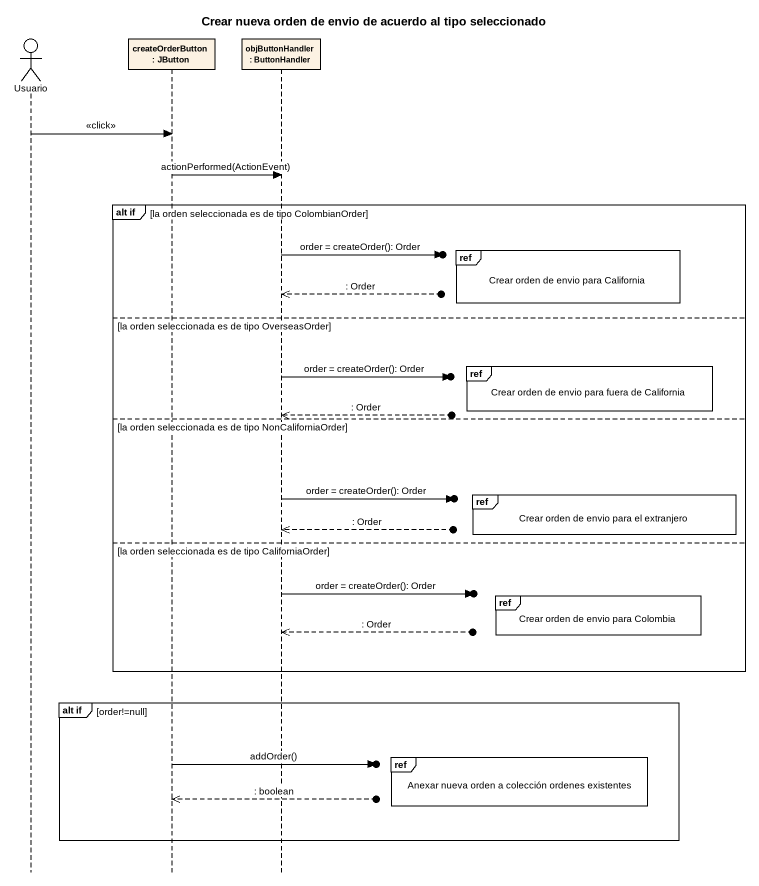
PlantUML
@startuml
title Crear nueva orden de envio de acuerdo al tipo seleccionado
hide footbox
actor Usuario
participant "createOrderButton : JButton" as createOrderButton
participant "objButtonHandler : ButtonHandler" as objButtonHandler

Usuario -> createOrderButton : <<click>>
createOrderButton -> objButtonHandler : actionPerformed(ActionEvent)
group alt if [la orden seleccionada es de tipo ColombianOrder]
  ref over objButtonHandler : Crear orden de envio para California
  objButtonHandler ->o] : order = createOrder(): Order
  objButtonHandler <<--o] : : Order
else la orden seleccionada es de tipo OverseasOrder
  ref over objButtonHandler : Crear orden de envio para fuera de California
  objButtonHandler ->o] : order = createOrder(): Order
  objButtonHandler <<--o] : : Order
else la orden seleccionada es de tipo NonCaliforniaOrder
  ref over objButtonHandler : Crear orden de envio para el extranjero
  objButtonHandler ->o] : order = createOrder(): Order
  objButtonHandler <<--o] : : Order
else la orden seleccionada es de tipo CaliforniaOrder
  objButtonHandler ->o] : order = createOrder(): Order
  ref over objButtonHandler : Crear orden de envio para Colombia
  objButtonHandler <<--o] : : Order
end
group alt if [order!=null]
  ref over objButtonHandler : Anexar nueva orden a colección ordenes existentes
  createOrderButton ->o] : addOrder()
  createOrderButton <<--o] : : boolean
end
@enduml
